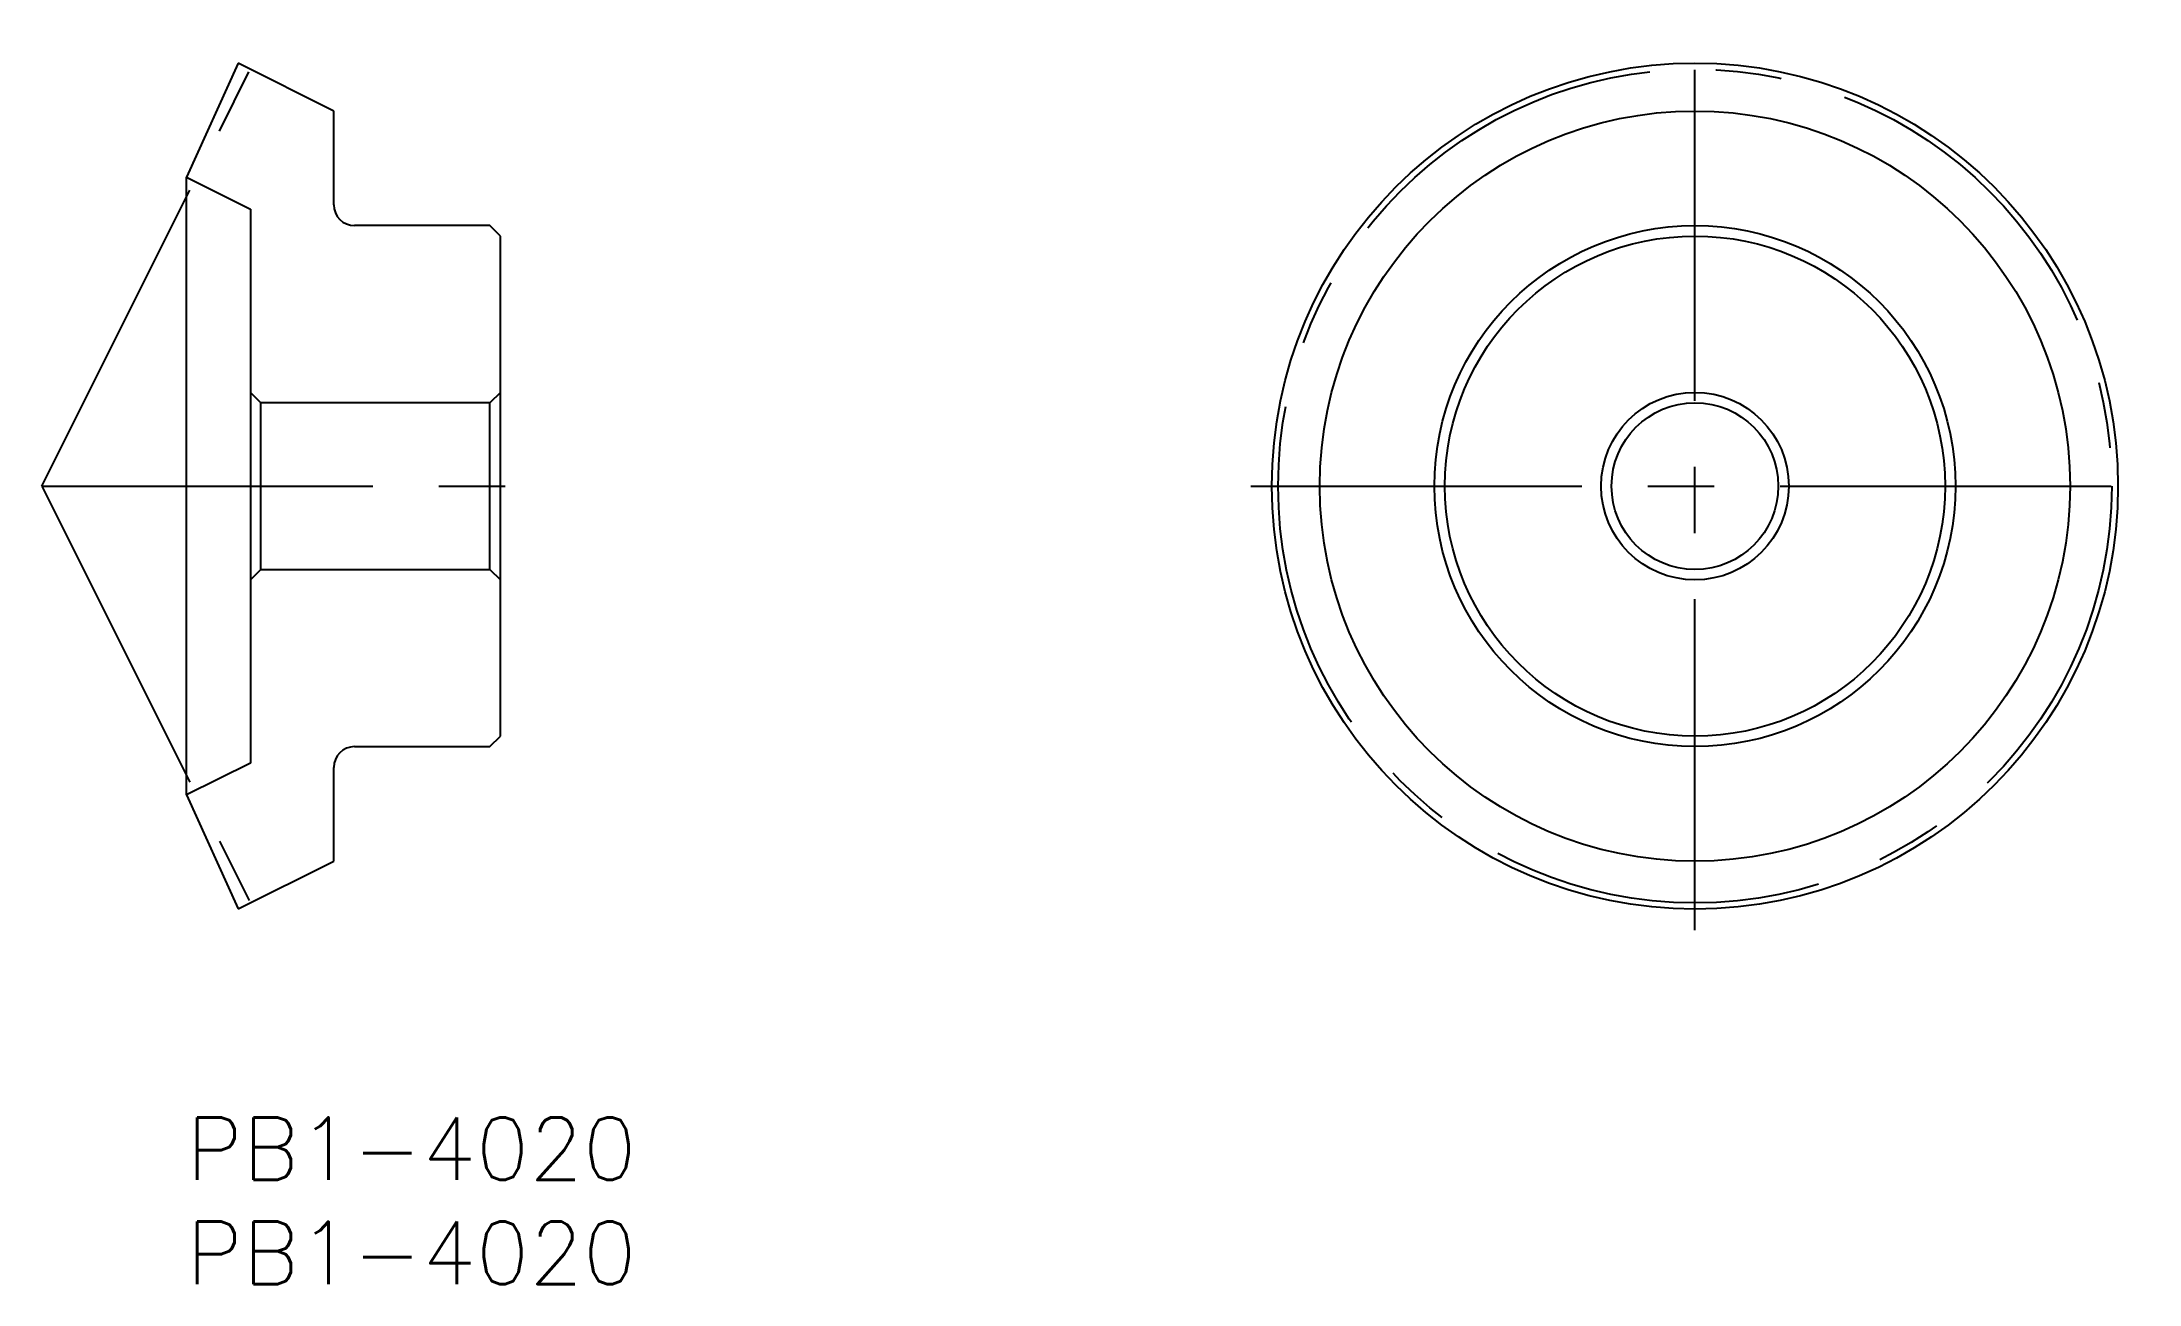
# Model space of a CAD drawing. Extents: x -7 to 94, y -8 to 52.
import ezdxf

# ---------------------------------------------------------------- set-up
doc = ezdxf.new("R2010")
doc.units = 0
doc.header["$LTSCALE"] = 0.5
doc.linetypes.add('CENTER', pattern=[50.8, 31.75, -6.35, 6.35, -6.35])
for name, color, linetype in [('MSM_CENTER', 1, 'CENTER'), ('MSM_CONTINUOUS', 7, 'CONTINUOUS'), ('MSM_PART_NUMBER', 7, 'CONTINUOUS')]:
    doc.layers.add(name, color=color, linetype=linetype)
doc.styles.get("Standard").update_dxf_attribs({"font": 'txt.shx', "height": 3, "bigfont": 'bigfont.shx'})

# ---------------------------------------------------------------- blocks, each defined once
blk = doc.blocks.new('*U17')
at = {"layer": 'MSM_PART_NUMBER'}
blk.add_text('PB1-4020', height=3, dxfattribs=at).set_placement((0, -3))
blk = doc.blocks.new('*U18')
at = {"layer": 'MSM_PART_NUMBER'}
blk.add_text('PB1-4020', height=3, dxfattribs=at).set_placement((0, -8))

msp = doc.modelspace()

# ---------------------------------------------------------------- linework, layer by layer
at = {"layer": 'MSM_CENTER'}
for p, q in [((72.39, 8.99), (72.39, 51.6)), ((-6.93, 30.29), (3.29, 50.74)), ((-6.93, 30.29), (15.82, 30.29)), ((-6.93, 30.29), (3.29, 9.85)), ((51.08, 30.29), (93.7, 30.29))]:
    msp.add_line(p, q, dxfattribs=at)
msp.add_circle((72.39, 30.29), 20, dxfattribs=at)
at = {"layer": 'MSM_CONTINUOUS'}
for p, q in [((2.48, 50.59), (0, 45.12)), ((7.07, 48.29), (2.48, 50.59)), ((7.07, 43.79), (7.07, 48.29)), ((0, 45.12), (3.07, 43.58)), ((0, 15.47), (0, 45.12)), ((3.07, 43.58), (3.07, 17)), ((14.57, 42.79), (8.07, 42.79)), ((15.07, 42.29), (14.57, 42.79)), ((15.07, 18.29), (15.07, 42.29)), ((3.57, 34.29), (3.07, 34.79)), ((14.57, 34.29), (3.57, 34.29)), ((3.57, 26.29), (3.57, 34.29)), ((15.07, 34.79), (14.57, 34.29)), ((14.57, 26.29), (14.57, 34.29)), ((3.07, 25.79), (3.57, 26.29)), ((3.57, 26.29), (14.57, 26.29)), ((14.57, 26.29), (15.07, 25.79)), ((14.57, 17.79), (15.07, 18.29)), ((8.07, 17.79), (14.57, 17.79)), ((3.07, 17), (0, 15.47)), ((7.07, 12.29), (7.07, 16.79)), ((0, 15.47), (2.48, 10)), ((2.48, 10), (7.07, 12.29))]:
    msp.add_line(p, q, dxfattribs=at)
for radius in [20.3, 18, 12.5, 12, 4.5, 4]:
    msp.add_circle((72.39, 30.29), radius, dxfattribs=at)
for centre, start, end in [((8.07, 43.79), 180, 270), ((8.07, 16.79), 90, 180)]:
    msp.add_arc(centre, 1, start, end, dxfattribs=at)

# ---------------------------------------------------------------- block references
for name in ['*U17', '*U18']:
    msp.add_blockref(name, (0, 0), dxfattribs=at)

doc.saveas('drawing.dxf')
